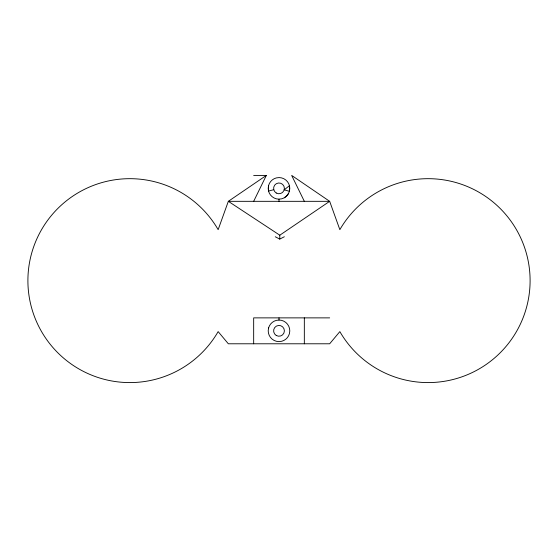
<?xml version="1.0" encoding="UTF-8"?>
<svg xmlns="http://www.w3.org/2000/svg" width="558" height="558" viewBox="0 0 558 558"><rect width="100%" height="100%" fill="white"/><g stroke="black" fill="none" stroke-linecap="round" stroke-linejoin="round"><path stroke-width="0.84" d="M268.607 185.458L268.21 188.248A10.79 10.79 0 0 0 278.874 199.157L281.671 198.822A10.79 10.79 0 0 0 289.393 191.282L289.79 188.492A10.79 10.79 0 0 0 279.126 177.577L276.329 177.911A10.79 10.79 0 0 0 268.607 185.458L268.544 191.038L273.776 189.706M275.261 236.752L279.753 239.096L279.802 235.204L329.666 201.326L339.85 229.659A101.954 101.954 0 0 1 493.684 202.533A101.954 101.954 0 0 1 493.684 358.731A101.954 101.954 0 0 1 339.85 331.612L329.666 343.784L228.334 343.784L218.15 331.612A101.954 101.954 0 0 1 64.316 358.731A101.954 101.954 0 0 1 64.316 202.533A101.954 101.954 0 0 1 218.15 229.659L228.334 201.326L266.333 175.414L253.667 175.414M253.667 201.326L266.333 175.414M288.284 193.87L286.54 196.088L284.287 197.776M279.753 239.096L284.343 236.752M329.666 317.872L253.667 317.872L253.667 343.784M279.802 235.204L228.334 201.326L329.666 201.326L291.667 175.414L304.333 201.326M304.333 317.872L304.333 343.784M279 199.143L279 201.326M279 317.872L279 320.055M289.456 185.695L289.393 191.282L284.196 189.825L289.456 185.695M268.607 327.916L268.21 330.706A10.79 10.79 0 0 0 278.874 341.615L281.671 341.28A10.79 10.79 0 0 0 289.393 333.74L289.79 330.95A10.79 10.79 0 0 0 279.126 320.041L276.329 320.376A10.79 10.79 0 0 0 268.607 327.916M276.252 193.012A5.399 5.399 0 0 0 284.392 188.43A5.399 5.399 0 0 0 276.356 183.666A5.399 5.399 0 0 0 276.252 193.012M276.252 335.47A5.399 5.399 0 0 0 284.392 330.887A5.399 5.399 0 0 0 276.356 326.123A5.399 5.399 0 0 0 276.252 335.47"/></g></svg>
